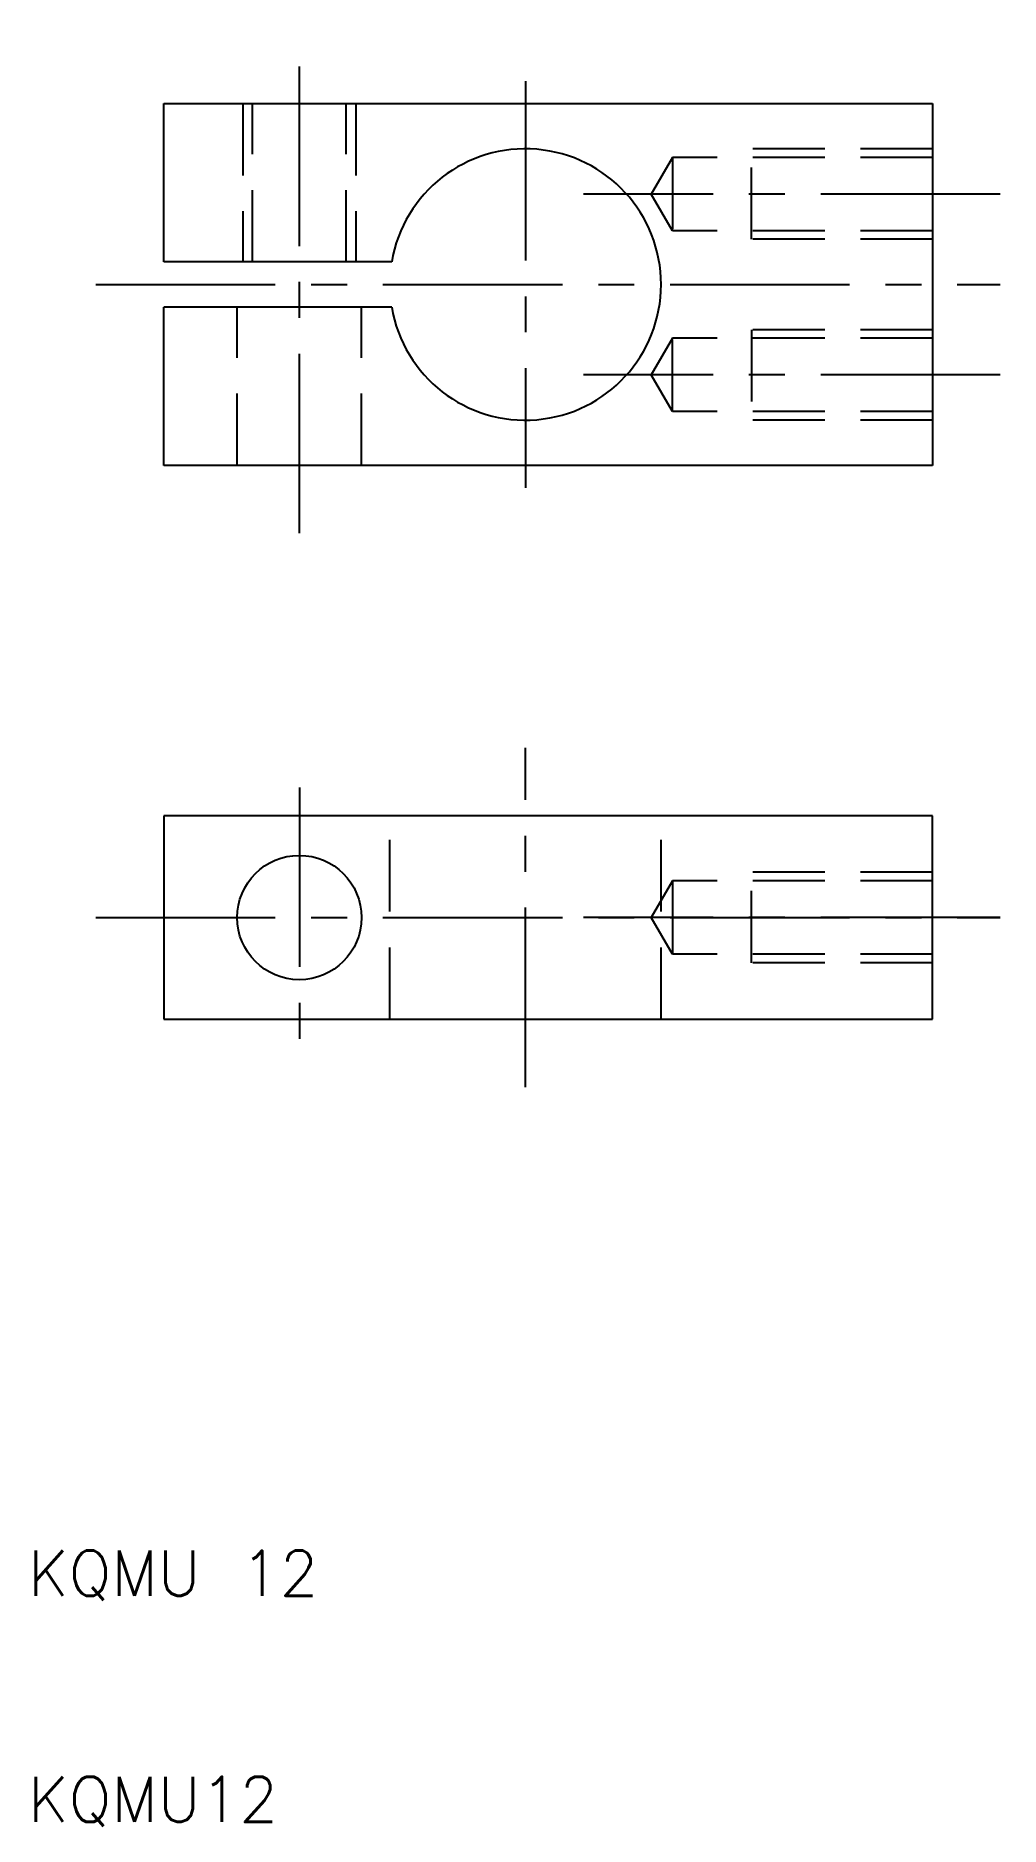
# Model space of a CAD drawing. Extents: x 10.3 to 53, y 9.8 to 89.
import ezdxf

# ---------------------------------------------------------------- set-up
doc = ezdxf.new("R2010")
doc.units = 0
doc.header["$LTSCALE"] = 0.25
doc.linetypes.add('CENTER', pattern=[50.8, 31.75, -6.35, 6.35, -6.35])
doc.linetypes.add('DASHED', pattern=[19.05, 12.7, -6.35])
doc.layers.get('0').update_dxf_attribs({"linetype": 'CONTINUOUS'})
doc.layers.add('CENTER', color=1, linetype='CENTER')
doc.styles.get("Standard").update_dxf_attribs({"font": 'txt.shx', "bigfont": 'extfont.shx'})

msp = doc.modelspace()

# ---------------------------------------------------------------- linework, layer by layer
for p, q in [((16, 86), (50, 86)), ((16, 79), (16, 86)), ((50, 86), (50, 70)), ((26.084, 79), (16, 79)), ((26.084, 77), (16, 77)), ((16, 70), (16, 77)), ((50, 70), (16, 70)), ((50, 54.5), (16, 54.5)), ((16, 54.5), (16, 45.5)), ((50, 45.5), (50, 54.5)), ((16, 45.5), (50, 45.5))]:
    msp.add_line(p, q)
at = {"color": 3, "linetype": 'DASHED'}
for p, q in [((19.5, 86), (19.5, 79)), ((19.933, 79), (19.933, 86)), ((24.067, 79), (24.067, 86)), ((24.5, 86), (24.5, 79)), ((50, 84), (42, 84)), ((42, 80), (42, 84)), ((38.5, 83.621), (37.564, 82)), ((50, 83.621), (38.5, 83.621)), ((38.5, 83.621), (38.5, 80.379)), ((38.5, 80.379), (37.564, 82)), ((50, 80.379), (38.5, 80.379)), ((50, 80), (42, 80)), ((19.25, 70), (19.25, 77)), ((24.75, 70), (24.75, 77)), ((38.5, 75.621), (37.564, 74)), ((50, 75.621), (38.5, 75.621)), ((38.5, 72.379), (38.5, 75.621)), ((50, 76), (42, 76)), ((42, 76), (42, 72)), ((38.5, 72.379), (37.564, 74)), ((50, 72.379), (38.5, 72.379)), ((50, 72), (42, 72)), ((26, 45.5), (26, 54.5)), ((38, 45.5), (38, 54.5)), ((38.5, 51.621), (37.564, 50)), ((50, 51.621), (38.5, 51.621)), ((38.5, 51.621), (38.5, 48.379)), ((50, 52), (42, 52)), ((42, 48), (42, 52)), ((38.5, 48.379), (37.564, 50)), ((50, 48.379), (38.5, 48.379)), ((50, 48), (42, 48))]:
    msp.add_line(p, q, dxfattribs=at)
msp.add_circle((22, 50), 2.75)
msp.add_arc((32, 78), 6, 189.59407, 170.40593)
at = {"layer": 'CENTER', "color": 1, "linetype": 'CENTER'}
for p, q in [((22, 67), (22, 89)), ((32, 87), (32, 69)), ((53, 82), (34.564, 82)), ((13, 78), (53, 78)), ((53, 74), (34.564, 74)), ((32, 42.5), (32, 57.5)), ((22, 55.75), (22, 44.25)), ((13, 50), (53, 50)), ((53, 50), (34.564, 50))]:
    msp.add_line(p, q, dxfattribs=at)

# ---------------------------------------------------------------- texts
for s, p in [('KQMU 12', (10, 20)), ('KQMU12', (10, 10))]:
    msp.add_text(s, height=2).set_placement(p)

doc.saveas('drawing.dxf')
